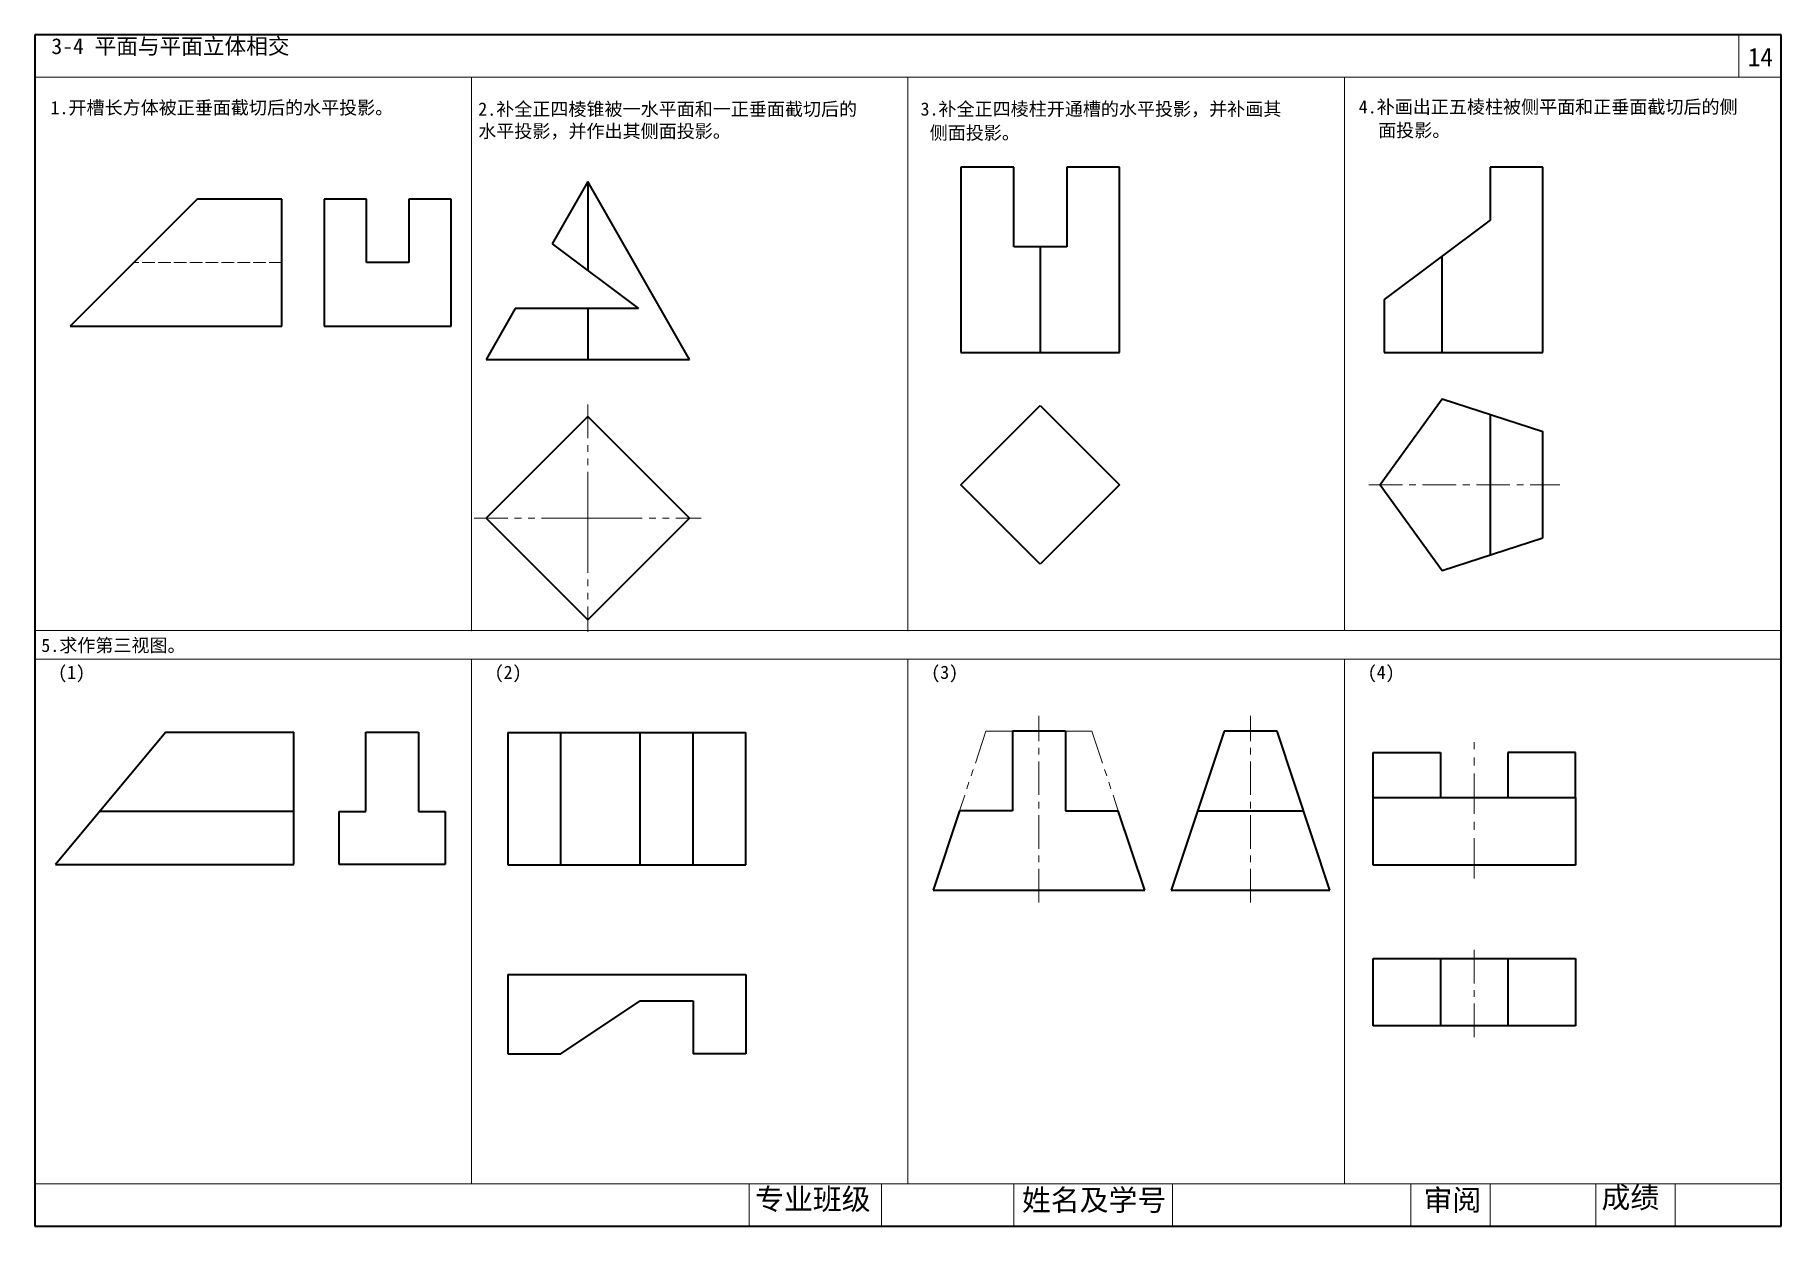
# Model space of a CAD drawing. Header units: millimetres. Extents: x 10 to 340, y 10 to 235.
import ezdxf

# ---------------------------------------------------------------- set-up
doc = ezdxf.new("R2010")
doc.units = ezdxf.units.MM
doc.header["$LTSCALE"] = 0.2
for name, pattern in [('ACAD_ISO02W100', [15, 12, -3]), ('CENTER', [50.8, 31.75, -6.35, 6.35, -6.35]), ('PHANTOM', [63.5, 31.75, -6.35, 6.35, -6.35, 6.35, -6.35])]:
    doc.linetypes.add(name, pattern=pattern)
doc.layers.get('0').update_dxf_attribs({"lineweight": 13})
for name, color, linetype, lineweight in [('cushi', 7, 'Continuous', 40), ('dihua', 7, 'CENTER', 13), ('wenzi', 7, 'Continuous', 13), ('xuxian', 7, 'ACAD_ISO02W100', 13), ('细线', 7, 'Continuous', 13)]:
    doc.layers.add(name, color=color, linetype=linetype, lineweight=lineweight)
doc.styles.get("Standard").update_dxf_attribs({"font": 'SimSun.ttf', "height": 2.5})
doc.styles.add('style1', font='SimSun.ttf', dxfattribs={"height": 2.5})

msp = doc.modelspace()

# ---------------------------------------------------------------- linework, layer by layer
for p, q in [((332, 235), (332, 227)), ((10, 227), (340, 227)), ((92.5, 227), (92.5, 122.5)), ((175, 227), (175, 122.5)), ((257.5, 227), (257.5, 122.5)), ((114.49, 148.39), (114.49, 138.02)), ((109.08, 143.71), (120.33, 143.71)), ((10, 122.5), (340, 122.5)), ((92.5, 117.06), (92.5, 18)), ((175, 117.06), (175, 18)), ((257.5, 117.06), (257.5, 18)), ((10, 18), (340, 18)), ((145, 10), (145, 18)), ((170, 10), (170, 18)), ((195, 10), (195, 18)), ((225, 10), (225, 18)), ((270, 10), (270, 18)), ((285, 10), (285, 18)), ((305, 10), (305, 18)), ((320, 10), (320, 18))]:
    msp.add_line(p, q)
for p in [(92.5, 227), (92.5, 122.5), (175, 122.5)]:
    msp.add_point(p)
at = {"layer": 'cushi'}
for p, q in [((340, 235), (10, 235)), ((10, 235), (10, 10)), ((340, 10), (340, 235)), ((195, 210), (185, 210)), ((185, 210), (185, 175)), ((195, 195), (195, 210)), ((215, 210), (205, 210)), ((205, 210), (205, 195)), ((215, 175), (215, 210)), ((295, 210), (285, 210)), ((285, 210), (285, 200)), ((295, 175), (295, 210)), ((114.49, 207.31), (107.77, 195.55)), ((133.69, 173.71), (114.49, 207.31)), ((114.49, 207.31), (114.49, 190.51)), ((40.66, 204), (16.66, 180)), ((56.66, 204), (40.66, 204)), ((56.66, 180), (56.66, 204)), ((72.66, 204), (64.66, 204)), ((64.66, 204), (64.66, 180)), ((72.66, 192), (72.66, 204)), ((88.66, 204), (80.66, 204)), ((80.66, 204), (80.66, 192)), ((88.66, 180), (88.66, 204)), ((285, 200), (265, 185)), ((107.77, 195.55), (124.09, 183.31)), ((205, 195), (195, 195)), ((200, 195), (200, 175)), ((80.66, 192), (72.66, 192)), ((275.98, 175), (275.98, 193.23)), ((265, 185), (265, 175)), ((100.77, 183.31), (95.29, 173.71)), ((124.09, 183.31), (100.77, 183.31)), ((114.49, 183.31), (114.49, 173.71)), ((16.66, 180), (56.66, 180)), ((64.66, 180), (88.66, 180)), ((185, 175), (215, 175)), ((265, 175), (295, 175)), ((95.29, 173.71), (133.69, 173.71)), ((95.29, 143.71), (114.49, 162.91)), ((114.49, 162.91), (133.69, 143.71)), ((185, 150), (200, 165)), ((200, 165), (215, 150)), ((285, 163.25), (285, 136.75)), ((200, 135), (185, 150)), ((215, 150), (200, 135)), ((114.49, 124.51), (95.29, 143.71)), ((133.69, 143.71), (114.49, 124.51)), ((34.75, 103.32), (13.92, 78.32)), ((34.75, 103.32), (58.92, 103.32)), ((58.92, 78.32), (58.92, 103.32)), ((72.52, 103.32), (82.52, 103.32)), ((72.52, 88.32), (72.52, 103.32)), ((82.52, 103.32), (82.52, 88.32)), ((99.38, 103.26), (144.38, 103.26)), ((99.38, 103.26), (99.38, 78.26)), ((109.38, 78.26), (109.38, 103.26)), ((124.38, 78.26), (124.38, 103.26)), ((134.38, 78.26), (134.38, 103.26)), ((144.38, 78.26), (144.38, 103.26)), ((204.74, 103.46), (194.74, 103.46)), ((194.74, 103.46), (194.74, 88.46)), ((204.74, 103.46), (204.74, 88.46)), ((234.74, 103.46), (224.74, 73.46)), ((244.74, 103.46), (234.74, 103.46)), ((254.74, 73.46), (244.74, 103.46)), ((262.89, 99.44), (275.64, 99.44)), ((262.89, 90.94), (262.89, 99.44)), ((275.64, 99.44), (275.64, 90.94)), ((301.14, 99.44), (288.39, 99.44)), ((288.39, 99.44), (288.39, 90.94)), ((301.14, 90.94), (301.14, 99.44)), ((262.89, 90.94), (301.14, 90.94)), ((262.89, 78.19), (262.89, 90.94)), ((301.14, 90.94), (301.14, 78.19)), ((58.92, 88.32), (22.25, 88.32)), ((67.52, 78.32), (67.52, 88.32)), ((67.52, 88.32), (72.52, 88.32)), ((82.52, 88.32), (87.52, 88.32)), ((87.52, 88.32), (87.52, 78.32)), ((184.74, 88.46), (179.74, 73.46)), ((194.74, 88.46), (184.74, 88.46)), ((204.74, 88.46), (214.74, 88.46)), ((219.74, 73.46), (214.74, 88.46)), ((229.74, 88.46), (249.74, 88.46)), ((13.92, 78.32), (58.92, 78.32)), ((87.52, 78.32), (67.52, 78.32)), ((99.38, 78.26), (144.38, 78.26)), ((301.14, 78.19), (262.89, 78.19)), ((179.74, 73.46), (219.74, 73.46)), ((224.74, 73.46), (254.74, 73.46)), ((262.89, 60.57), (301.14, 60.57)), ((262.89, 47.82), (262.89, 60.57)), ((275.64, 60.57), (275.64, 47.82)), ((288.39, 60.57), (288.39, 47.82)), ((301.14, 60.57), (301.14, 47.82)), ((99.38, 57.53), (144.38, 57.53)), ((99.38, 57.53), (99.38, 42.53)), ((144.38, 57.53), (144.38, 42.53)), ((109.38, 42.53), (124.38, 52.53)), ((124.38, 52.53), (134.38, 52.53)), ((134.38, 52.53), (134.38, 42.53)), ((301.14, 47.82), (262.89, 47.82)), ((99.38, 42.53), (109.38, 42.53)), ((144.38, 42.53), (134.38, 42.53)), ((10, 10), (340, 10))]:
    msp.add_line(p, q, dxfattribs=at)
msp.add_lwpolyline([(295, 140), (295, 160), (275.98, 166.18), (264.22, 150), (275.98, 133.82)], close=True, dxfattribs=at)
at = {"layer": 'dihua', "linetype": 'PHANTOM'}
for p, q in [((114.49, 165.16), (114.49, 122.27)), ((93.04, 143.71), (135.93, 143.71)), ((189.74, 103.46), (184.74, 88.46)), ((194.74, 103.46), (189.74, 103.46)), ((204.74, 103.46), (209.74, 103.46)), ((209.74, 103.46), (214.74, 88.46))]:
    msp.add_line(p, q, dxfattribs=at)
at = {"layer": 'dihua'}
for p, q in [((262.1, 150), (298.18, 150)), ((199.74, 71.11), (199.74, 106.38)), ((239.74, 71.11), (239.74, 106.38)), ((282.02, 45.69), (282.02, 62.64))]:
    msp.add_line(p, q, dxfattribs=at)
at = {"layer": 'dihua', "ltscale": 1.2}
msp.add_line((282.02, 75.68), (282.02, 101.43), dxfattribs=at)
at = {"layer": 'xuxian'}
msp.add_line((56.66, 192), (28.66, 192), dxfattribs=at)
at = {"layer": '细线'}
msp.add_line((10, 117.06), (340, 117.06), dxfattribs=at)

# ---------------------------------------------------------------- texts
at = {"insert": (263.85, 218.23), "char_height": 2.5, "width": 16.6566, "attachment_point": 1, "style": 'style1'}
msp.add_mtext('面投影。', dxfattribs=at)
at = {"lineweight": 5, "char_height": 4, "attachment_point": 1}
for s, insert, width in [('{\\f仿宋_GB2312|b0|i0|c134|p49;专业班级}', (146.1, 17.09), 23.3701), ('{\\f仿宋_GB2312|b0|i0|c134|p49;姓名及学号}', (196.53, 16.91), 29.8443), ('{\\f仿宋_GB2312|b0|i0|c134|p49;审阅}', (272.43, 16.91), 13.7378), ('{\\f仿宋_GB2312|b0|i0|c134|p49;成绩}', (306.06, 17.42), 13.2641)]:
    msp.add_mtext(s, dxfattribs=dict(at, insert=insert, width=width))
at = {"layer": 'wenzi', "style": 'style1'}
for s, p in [('4.补画出正五棱柱被侧平面和正垂面截切后的侧', (260.18, 220.17)), ('侧面投影。', (179.1, 215.27)), ('5.求作第三视图。', (11.2, 118.45))]:
    msp.add_text(s, height=2.5, dxfattribs=at).set_placement(p)
at = {"layer": 'xuxian', "style": 'style1'}
for s, p in [('1.开槽长方体被正垂面截切后的水平投影。', (12.94, 220.02)), ('3.补全正四棱柱开通槽的水平投影，并补画其', (177.36, 219.77))]:
    msp.add_text(s, height=2.5, dxfattribs=at).set_placement(p)
at = {"layer": 'xuxian', "attachment_point": 1}
for s, insert, char_height, width in [('{\\fSimHei|b0|i0|c134|p2;3-4 平面与平面立体相交\\fFangSong_GB2312|b0|i0|c134|p49;\\H1.667x; }', (13.12, 234.38), 3, 98.4598), ('14', (333.71, 232.56), 3.5, 5.4355), ('2.补全正四棱锥被一水平面和一正垂面截切后的\\P水平投影，并作出其侧面投影。', (93.78, 222.25), 2.5, 81.5723), ('(1)', (14.38, 115.86), 2.5, 12.6223), ('(2)', (96.88, 115.86), 2.5, 12.6223), ('(3)', (179.38, 115.86), 2.5, 12.6223), ('(4)', (261.88, 115.86), 2.5, 12.6223)]:
    msp.add_mtext(s, dxfattribs=dict(at, insert=insert, char_height=char_height, width=width))

doc.saveas('drawing.dxf')
